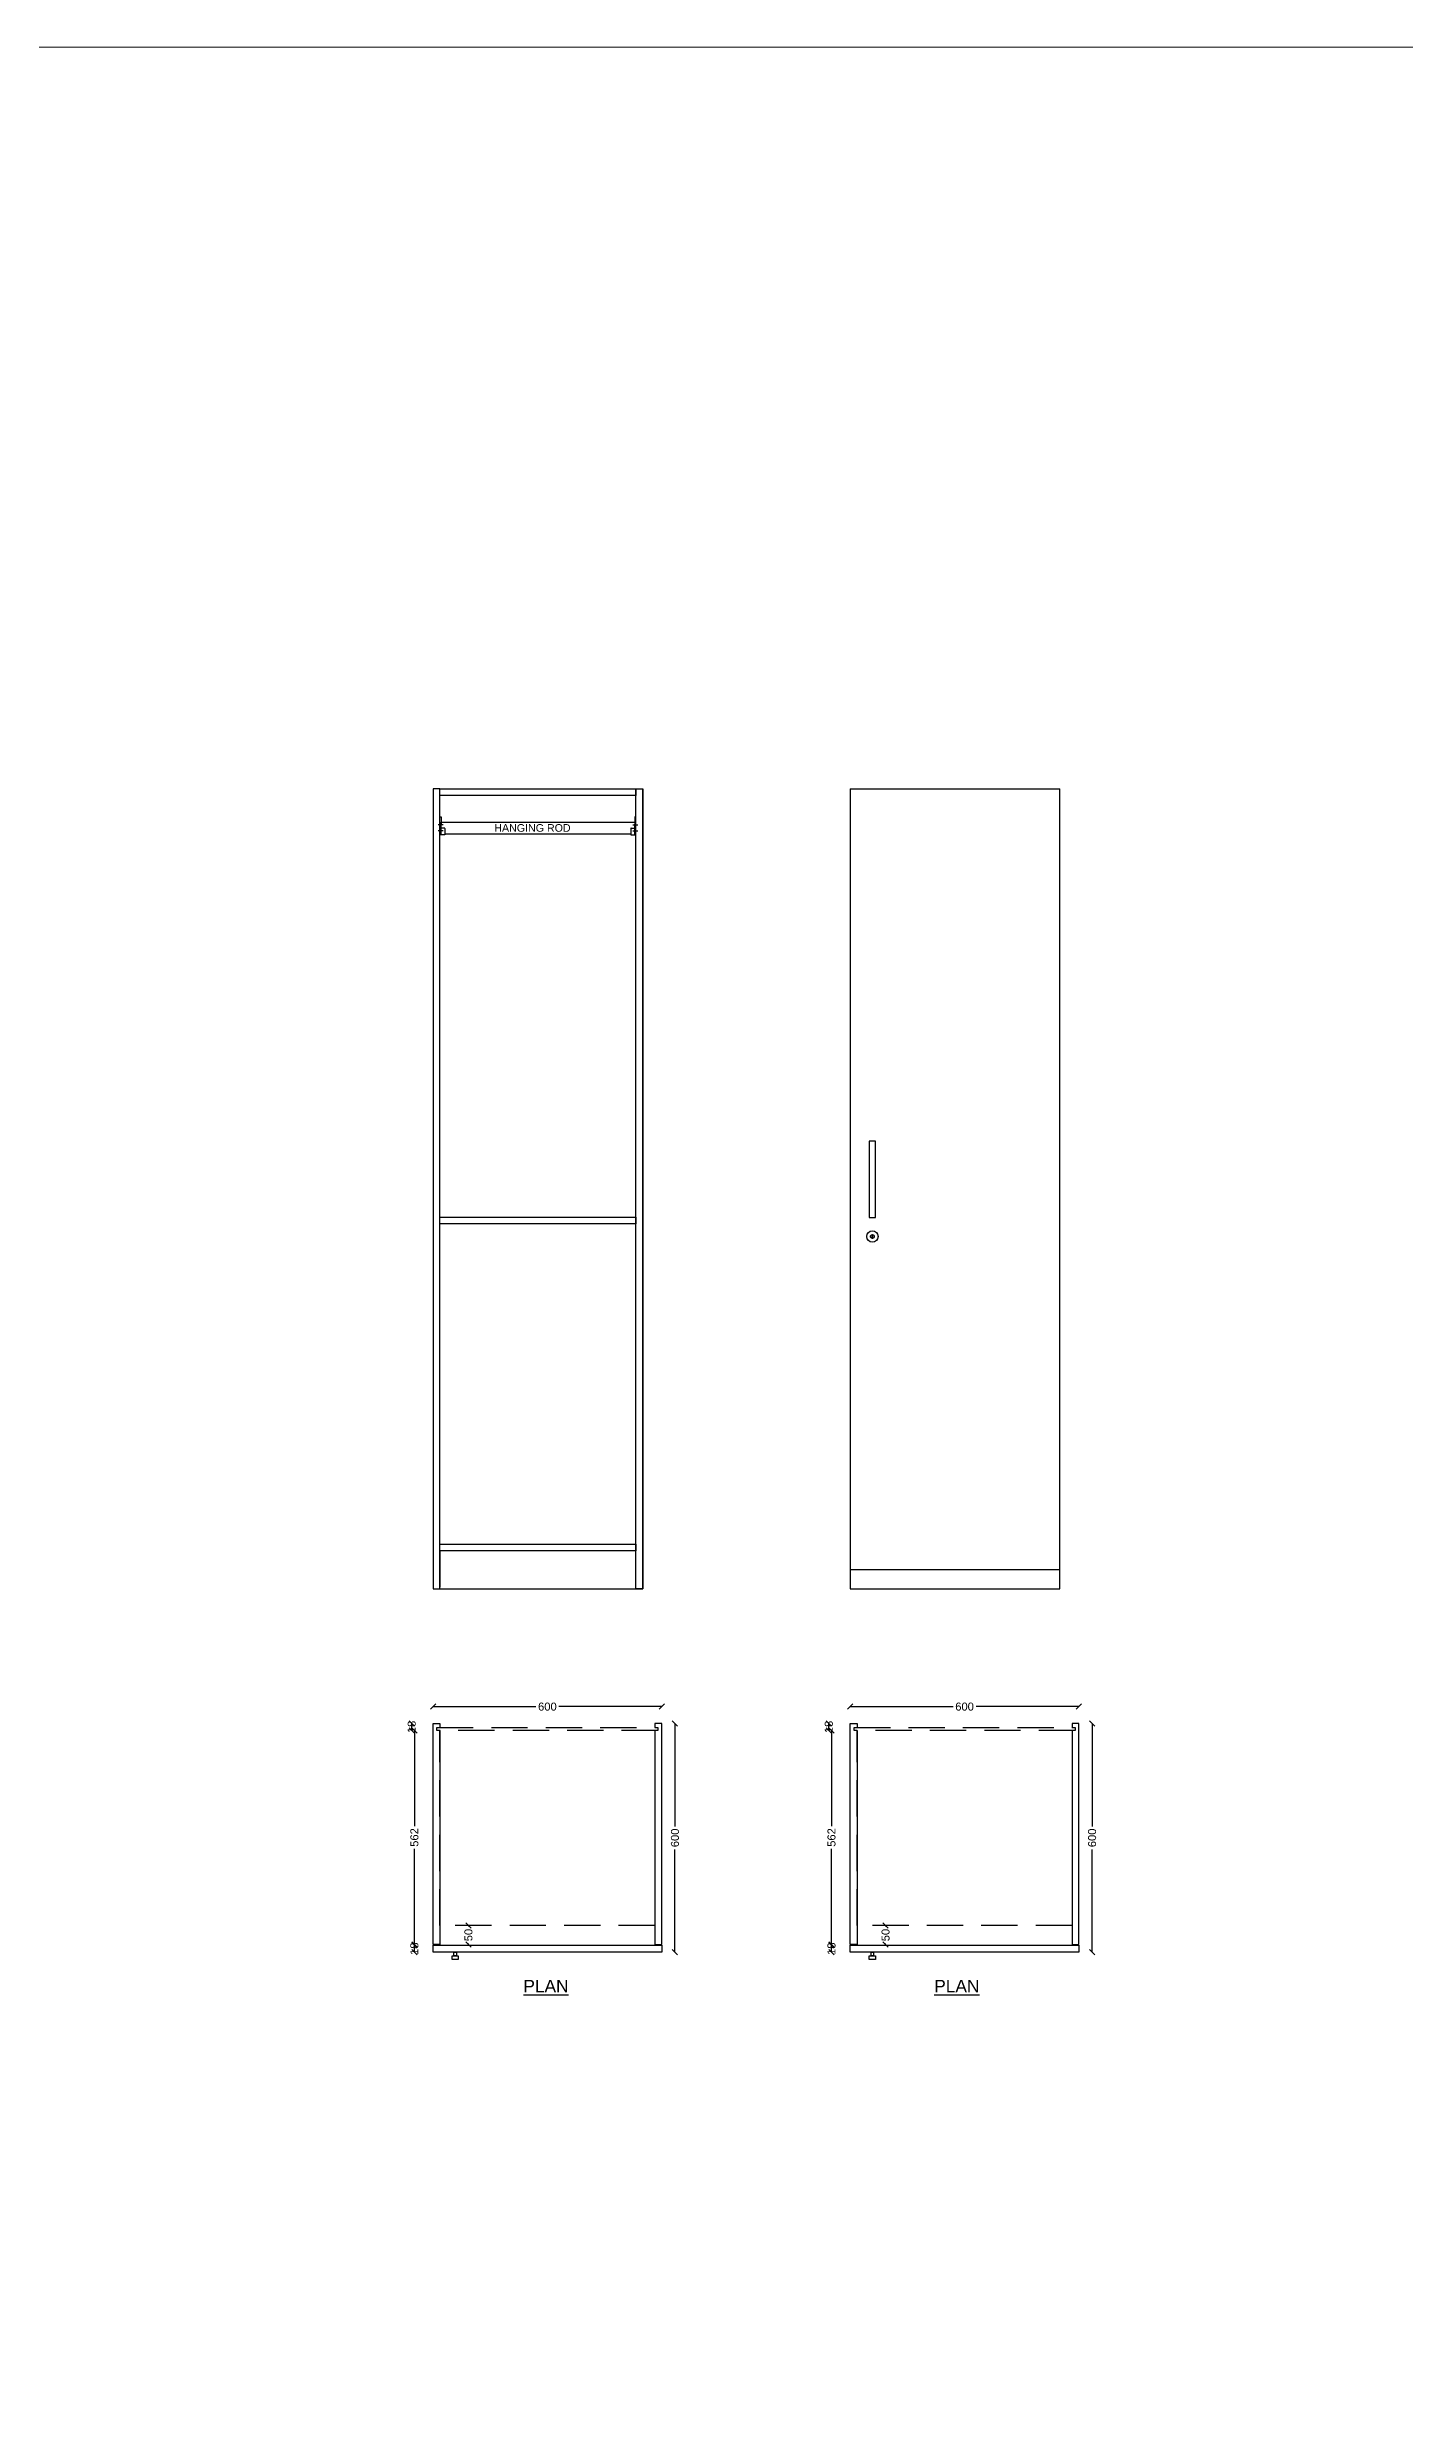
# Model space of a CAD drawing. Header units: millimetres. Extents: x 4065046 to 4134868, y -1476535 to -1460275.
# Drawn here: x 4127741 to 4131304, y -1466444 to -1460275 of the extents above; entities that cross this region are included whole.
import ezdxf

# ---------------------------------------------------------------- set-up
doc = ezdxf.new("R2010")
doc.units = ezdxf.units.MM
doc.header["$LTSCALE"] = 15
doc.header["$PDMODE"] = 35
doc.linetypes.add('HIDDEN', pattern=[9.525, 6.35, -3.175])
doc.layers.add('Hanging Rod', color=5, linetype='Continuous')
doc.layers.add('Text', color=7, linetype='Continuous', lineweight=5)
doc.styles.add('RAJ', font='', dxfattribs={"width": 0.8})
doc.styles.get("Standard").update_dxf_attribs({"font": 'arial.ttf'})
doc.styles.get('RAJ').set_extended_font_data('Bitstream Vera Serif')
doc.dimstyles.new('RAJ', dxfattribs={"dimscale": 7, "dimtxt": 2, "dimasz": 2, "dimexe": 1, "dimexo": 1, "dimgap": 1, "dimtad": 1, "dimdec": 1, "dimzin": 0, "dimdsep": 46, "dimtxsty": 'RAJ', "dimcen": 1, "dimclrd": 8, "dimclre": 8, "dimclrt": 8, "dimadec": 0, "dimazin": 0, "dimtfac": 1, "dimtdec": 1, "dimtofl": 0, "dimtmove": 0, "dimatfit": 3, "dimfxl": 1, "dimtolj": 1, "dimtzin": 0, "dimlwd": 9, "dimlwe": 9, "dimarcsym": 0})

# ---------------------------------------------------------------- blocks, each defined once
blk = doc.blocks.new('_Oblique')
at = {"color": 0, "linetype": 'ByBlock', "lineweight": -2}
blk.add_line((-0.5, -0.5), (0.5, 0.5), dxfattribs=at)
blk = doc.blocks.new('*D180')
at = {"color": 0, "lineweight": -2, "transparency": 16777216}
for p, q in [((-191362.2, -207690.1), (-191362.2, -207941)), ((-191362.2, -208252.1), (-191362.2, -208001.2))]:
    blk.add_line(p, q, dxfattribs=at)
at = {"layer": 'Defpoints', "color": 0, "linetype": 'ByBlock', "lineweight": -2, "transparency": 16777216}
for p in [(-191295.2, -207690.1), (-191362.2, -208252.1), (-191313.2, -208252.1)]:
    blk.add_point(p, dxfattribs=at)
at = {"color": 0, "linetype": 'ByBlock', "lineweight": -2, "transparency": 16777216, "xscale": 14, "yscale": 14, "zscale": 14}
for p, rotation in [((-191362.2, -207690.1), 90), ((-191362.2, -208252.1), 270)]:
    blk.add_blockref('_Oblique', p, dxfattribs=dict(at, rotation=rotation))
at = {"linetype": 'ByBlock', "lineweight": -2, "transparency": 16777216, "insert": (-191362.2, -207971.1), "char_height": 21, "attachment_point": 5, "rotation": 90}
blk.add_mtext('\\A1;562', dxfattribs=at)
blk = doc.blocks.new('_None')
blk = doc.blocks.new('*D181')
at = {"color": 0, "lineweight": -2, "transparency": 16777216}
for p, q in [((-191313.2, -207627.8), (-191043.4, -207627.8)), ((-190713.2, -207627.8), (-190983, -207627.8))]:
    blk.add_line(p, q, dxfattribs=at)
at = {"layer": 'Defpoints', "color": 0, "linetype": 'ByBlock', "lineweight": -2, "transparency": 16777216}
for p in [(-190713.2, -207627.8), (-191313.2, -207672.1), (-190713.2, -207672.1)]:
    blk.add_point(p, dxfattribs=at)
at = {"color": 0, "linetype": 'ByBlock', "lineweight": -2, "transparency": 16777216, "xscale": 14, "yscale": 14, "zscale": 14, "rotation": 180}
blk.add_blockref('_Oblique', (-191313.2, -207627.8), dxfattribs=at)
at = {"color": 0, "linetype": 'ByBlock', "lineweight": -2, "transparency": 16777216, "xscale": 14, "yscale": 14, "zscale": 14}
blk.add_blockref('_Oblique', (-190713.2, -207627.8), dxfattribs=at)
at = {"linetype": 'ByBlock', "lineweight": -2, "transparency": 16777216, "insert": (-191013.2, -207627.8), "char_height": 21, "attachment_point": 5}
blk.add_mtext('\\A1;600', dxfattribs=at)
blk = doc.blocks.new('*D188')
at = {"color": 0, "lineweight": -2, "transparency": 16777216}
blk.add_line((-191369.3, -207690.1), (-191369.3, -207672.1), dxfattribs=at)
at = {"layer": 'Defpoints', "color": 0, "linetype": 'ByBlock', "lineweight": -2, "transparency": 16777216}
for p in [(-191369.3, -207672.1), (-191304.2, -207672.1), (-191303.2, -207690.1)]:
    blk.add_point(p, dxfattribs=at)
at = {"color": 0, "linetype": 'ByBlock', "lineweight": -2, "transparency": 16777216, "xscale": 14, "yscale": 14, "zscale": 14}
for p, rotation in [((-191369.3, -207672.1), 90), ((-191369.3, -207690.1), 270)]:
    blk.add_blockref('_Oblique', p, dxfattribs=dict(at, rotation=rotation))
at = {"linetype": 'ByBlock', "lineweight": -2, "transparency": 16777216, "insert": (-191369.3, -207681.1), "char_height": 21, "attachment_point": 5, "rotation": 90}
blk.add_mtext('\\A1;18', dxfattribs=at)
blk = doc.blocks.new('*D182')
at = {"color": 0, "lineweight": -2, "transparency": 16777216}
for p, q in [((-190678.4, -207672.1), (-190678.4, -207941.9)), ((-190678.4, -208272.1), (-190678.4, -208002.3))]:
    blk.add_line(p, q, dxfattribs=at)
at = {"layer": 'Defpoints', "color": 0, "linetype": 'ByBlock', "lineweight": -2, "transparency": 16777216}
for p in [(-190713.2, -207672.1), (-190713.2, -208272.1), (-190678.4, -208272.1)]:
    blk.add_point(p, dxfattribs=at)
at = {"color": 0, "linetype": 'ByBlock', "lineweight": -2, "transparency": 16777216, "xscale": 14, "yscale": 14, "zscale": 14}
for p, rotation in [((-190678.4, -207672.1), 90), ((-190678.4, -208272.1), 270)]:
    blk.add_blockref('_Oblique', p, dxfattribs=dict(at, rotation=rotation))
at = {"linetype": 'ByBlock', "lineweight": -2, "transparency": 16777216, "insert": (-190678.4, -207972.1), "char_height": 21, "attachment_point": 5, "rotation": 90}
blk.add_mtext('\\A1;600', dxfattribs=at)
blk = doc.blocks.new('*D189')
at = {"color": 0, "lineweight": -2, "transparency": 16777216}
blk.add_line((-191362.3, -208272.1), (-191362.3, -208254.1), dxfattribs=at)
at = {"layer": 'Defpoints', "color": 0, "linetype": 'ByBlock', "lineweight": -2, "transparency": 16777216}
for p in [(-191362.3, -208254.1), (-191313.2, -208254.1), (-191313.2, -208272.1)]:
    blk.add_point(p, dxfattribs=at)
at = {"color": 0, "linetype": 'ByBlock', "lineweight": -2, "transparency": 16777216, "xscale": 14, "yscale": 14, "zscale": 14}
for p, rotation in [((-191362.3, -208254.1), 90), ((-191362.3, -208272.1), 270)]:
    blk.add_blockref('_Oblique', p, dxfattribs=dict(at, rotation=rotation))
at = {"linetype": 'ByBlock', "lineweight": -2, "transparency": 16777216, "insert": (-191362.3, -208263.1), "char_height": 21, "attachment_point": 5, "rotation": 90}
blk.add_mtext('\\A1;18', dxfattribs=at)
blk = doc.blocks.new('*D183')
at = {"color": 0, "lineweight": -2, "transparency": 16777216}
for p, q in [((-191220.4, -208202.1), (-191220.4, -208205.1)), ((-191220.4, -208252.1), (-191220.4, -208249.1))]:
    blk.add_line(p, q, dxfattribs=at)
at = {"layer": 'Defpoints', "color": 0, "linetype": 'ByBlock', "lineweight": -2, "transparency": 16777216}
for p in [(-191295.2, -208202.1), (-191220.4, -208202.1), (-191295.2, -208252.1)]:
    blk.add_point(p, dxfattribs=at)
at = {"color": 0, "linetype": 'ByBlock', "lineweight": -2, "transparency": 16777216, "xscale": 14, "yscale": 14, "zscale": 14}
for p, rotation in [((-191220.4, -208202.1), 90), ((-191220.4, -208252.1), 270)]:
    blk.add_blockref('_Oblique', p, dxfattribs=dict(at, rotation=rotation))
at = {"linetype": 'ByBlock', "lineweight": -2, "transparency": 16777216, "insert": (-191220.4, -208227.1), "char_height": 21, "attachment_point": 5, "rotation": 90}
blk.add_mtext('\\A1;50', dxfattribs=at)
blk = doc.blocks.new('*D184')
at = {"color": 0, "lineweight": -2, "transparency": 16777216}
for p, q in [((-190267.6, -207690.1), (-190267.6, -207941)), ((-190267.6, -208252.1), (-190267.6, -208001.2))]:
    blk.add_line(p, q, dxfattribs=at)
at = {"layer": 'Defpoints', "color": 0, "linetype": 'ByBlock', "lineweight": -2, "transparency": 16777216}
for p in [(-190200.5, -207690.1), (-190267.6, -208252.1), (-190218.5, -208252.1)]:
    blk.add_point(p, dxfattribs=at)
at = {"color": 0, "linetype": 'ByBlock', "lineweight": -2, "transparency": 16777216, "xscale": 14, "yscale": 14, "zscale": 14}
for p, rotation in [((-190267.6, -207690.1), 90), ((-190267.6, -208252.1), 270)]:
    blk.add_blockref('_Oblique', p, dxfattribs=dict(at, rotation=rotation))
at = {"linetype": 'ByBlock', "lineweight": -2, "transparency": 16777216, "insert": (-190267.6, -207971.1), "char_height": 21, "attachment_point": 5, "rotation": 90}
blk.add_mtext('\\A1;562', dxfattribs=at)
blk = doc.blocks.new('*D185')
at = {"color": 0, "lineweight": -2, "transparency": 16777216}
for p, q in [((-190218.5, -207627.8), (-189948.8, -207627.8)), ((-189618.5, -207627.8), (-189888.3, -207627.8))]:
    blk.add_line(p, q, dxfattribs=at)
at = {"layer": 'Defpoints', "color": 0, "linetype": 'ByBlock', "lineweight": -2, "transparency": 16777216}
for p in [(-189618.5, -207627.8), (-190218.5, -207672.1), (-189618.5, -207672.1)]:
    blk.add_point(p, dxfattribs=at)
at = {"color": 0, "linetype": 'ByBlock', "lineweight": -2, "transparency": 16777216, "xscale": 14, "yscale": 14, "zscale": 14, "rotation": 180}
blk.add_blockref('_Oblique', (-190218.5, -207627.8), dxfattribs=at)
at = {"color": 0, "linetype": 'ByBlock', "lineweight": -2, "transparency": 16777216, "xscale": 14, "yscale": 14, "zscale": 14}
blk.add_blockref('_Oblique', (-189618.5, -207627.8), dxfattribs=at)
at = {"linetype": 'ByBlock', "lineweight": -2, "transparency": 16777216, "insert": (-189918.5, -207627.8), "char_height": 21, "attachment_point": 5}
blk.add_mtext('\\A1;600', dxfattribs=at)
blk = doc.blocks.new('*D190')
at = {"color": 0, "lineweight": -2, "transparency": 16777216}
blk.add_line((-190274.7, -207690.1), (-190274.7, -207672.1), dxfattribs=at)
at = {"layer": 'Defpoints', "color": 0, "linetype": 'ByBlock', "lineweight": -2, "transparency": 16777216}
for p in [(-190274.7, -207672.1), (-190209.5, -207672.1), (-190208.5, -207690.1)]:
    blk.add_point(p, dxfattribs=at)
at = {"color": 0, "linetype": 'ByBlock', "lineweight": -2, "transparency": 16777216, "xscale": 14, "yscale": 14, "zscale": 14}
for p, rotation in [((-190274.7, -207672.1), 90), ((-190274.7, -207690.1), 270)]:
    blk.add_blockref('_Oblique', p, dxfattribs=dict(at, rotation=rotation))
at = {"linetype": 'ByBlock', "lineweight": -2, "transparency": 16777216, "insert": (-190274.7, -207681.1), "char_height": 21, "attachment_point": 5, "rotation": 90}
blk.add_mtext('\\A1;18', dxfattribs=at)
blk = doc.blocks.new('*D186')
at = {"color": 0, "lineweight": -2, "transparency": 16777216}
for p, q in [((-189583.8, -207672.1), (-189583.8, -207941.9)), ((-189583.8, -208272.1), (-189583.8, -208002.3))]:
    blk.add_line(p, q, dxfattribs=at)
at = {"layer": 'Defpoints', "color": 0, "linetype": 'ByBlock', "lineweight": -2, "transparency": 16777216}
for p in [(-189618.5, -207672.1), (-189618.5, -208272.1), (-189583.8, -208272.1)]:
    blk.add_point(p, dxfattribs=at)
at = {"color": 0, "linetype": 'ByBlock', "lineweight": -2, "transparency": 16777216, "xscale": 14, "yscale": 14, "zscale": 14}
for p, rotation in [((-189583.8, -207672.1), 90), ((-189583.8, -208272.1), 270)]:
    blk.add_blockref('_Oblique', p, dxfattribs=dict(at, rotation=rotation))
at = {"linetype": 'ByBlock', "lineweight": -2, "transparency": 16777216, "insert": (-189583.8, -207972.1), "char_height": 21, "attachment_point": 5, "rotation": 90}
blk.add_mtext('\\A1;600', dxfattribs=at)
blk = doc.blocks.new('*D191')
at = {"color": 0, "lineweight": -2, "transparency": 16777216}
blk.add_line((-190267.6, -208272.1), (-190267.6, -208254.1), dxfattribs=at)
at = {"layer": 'Defpoints', "color": 0, "linetype": 'ByBlock', "lineweight": -2, "transparency": 16777216}
for p in [(-190267.6, -208254.1), (-190218.5, -208254.1), (-190218.5, -208272.1)]:
    blk.add_point(p, dxfattribs=at)
at = {"color": 0, "linetype": 'ByBlock', "lineweight": -2, "transparency": 16777216, "xscale": 14, "yscale": 14, "zscale": 14}
for p, rotation in [((-190267.6, -208254.1), 90), ((-190267.6, -208272.1), 270)]:
    blk.add_blockref('_Oblique', p, dxfattribs=dict(at, rotation=rotation))
at = {"linetype": 'ByBlock', "lineweight": -2, "transparency": 16777216, "insert": (-190267.6, -208263.1), "char_height": 21, "attachment_point": 5, "rotation": 90}
blk.add_mtext('\\A1;18', dxfattribs=at)
blk = doc.blocks.new('*D187')
at = {"color": 0, "lineweight": -2, "transparency": 16777216}
for p, q in [((-190125.8, -208202.1), (-190125.8, -208205.1)), ((-190125.8, -208252.1), (-190125.8, -208249.1))]:
    blk.add_line(p, q, dxfattribs=at)
at = {"layer": 'Defpoints', "color": 0, "linetype": 'ByBlock', "lineweight": -2, "transparency": 16777216}
for p in [(-190200.5, -208202.1), (-190125.8, -208202.1), (-190200.5, -208252.1)]:
    blk.add_point(p, dxfattribs=at)
at = {"color": 0, "linetype": 'ByBlock', "lineweight": -2, "transparency": 16777216, "xscale": 14, "yscale": 14, "zscale": 14}
for p, rotation in [((-190125.8, -208202.1), 90), ((-190125.8, -208252.1), 270)]:
    blk.add_blockref('_Oblique', p, dxfattribs=dict(at, rotation=rotation))
at = {"linetype": 'ByBlock', "lineweight": -2, "transparency": 16777216, "insert": (-190125.8, -208227.1), "char_height": 21, "attachment_point": 5, "rotation": 90}
blk.add_mtext('\\A1;50', dxfattribs=at)
blk = doc.blocks.new('171')
for points in [[(-191295.2, -207690.1), (-191295.2, -208252.1), (-191313.2, -208252.1), (-191313.2, -207672.1), (-191295.2, -207672.1), (-191295.2, -207682.1)], [(-190731.2, -207690.1), (-190731.2, -208252.1), (-190713.2, -208252.1), (-190713.2, -207672.1), (-190731.2, -207672.1), (-190731.2, -207682.1)]]:
    blk.add_lwpolyline(points)
at = {"color": 0, "linetype": 'HIDDEN'}
blk.add_lwpolyline([(-191303.2, -207682.1), (-190723.2, -207682.1), (-190723.2, -207690.1), (-191303.2, -207690.1)], close=True, dxfattribs=at)
blk.add_lwpolyline([(-190731.2, -207690.1), (-190731.2, -208202.1), (-191295.2, -208202.1), (-191295.2, -207690.1)], dxfattribs=at)
for points in [[(-191313.2, -208272.1), (-191313.2, -208254.1), (-190713.2, -208254.1), (-190713.2, -208272.1)], [(-191258.4, -208272.1), (-191251.8, -208272.1), (-191251.8, -208282.1), (-191258.4, -208282.1)], [(-191263.2, -208282.1), (-191247, -208282.1), (-191247, -208291.2), (-191263.2, -208291.2)]]:
    blk.add_lwpolyline(points, close=True)
blk.add_text('%%UPLAN', height=32.5).set_placement((-191076.3, -208377.2))
at = {"linetype": 'ByBlock', "lineweight": -2}
dim = blk.add_linear_dim(base=(-190713.2, -207627.8), p1=(-191313.2, -207672.1), p2=(-190713.2, -207672.1), dimstyle='RAJ', override={"dimtxt": 3, "dimtad": 0, "dimdec": 0, "dimtxsty": 'Standard', "dimblk": 'Oblique', "dimcen": 0, "dimse1": 1, "dimse2": 1, "dimclrd": 0, "dimclre": 0, "dimclrt": 256, "dimtdec": 0, "dimtmove": 2, "dimldrblk": 'None', "dimfxl": 0.5, "dimlwd": 65534, "dimlwe": 65534, "dimarcsym": 2}, dxfattribs=at)
dim.commit()
dim.dimension.update_dxf_attribs({"geometry": '*D181', "text_midpoint": (-191013.2, -207627.8)})
for base, p1, p2, picture, middle in [((-191369.3, -207672.1), (-191303.2, -207690.1), (-191304.2, -207672.1), '*D188', (-191369.3, -207681.1)), ((-191220.4, -208202.1), (-191295.2, -208252.1), (-191295.2, -208202.1), '*D183', (-191220.4, -208227.1)), ((-191362.3, -208254.1), (-191313.2, -208272.1), (-191313.2, -208254.1), '*D189', (-191362.3, -208263.1))]:
    dim = blk.add_linear_dim(base=base, p1=p1, p2=p2, angle=90, dimstyle='RAJ', override={"dimtxt": 3, "dimtad": 0, "dimdec": 0, "dimtxsty": 'Standard', "dimblk": 'Oblique', "dimcen": 0, "dimse1": 1, "dimse2": 1, "dimclrd": 0, "dimclre": 0, "dimclrt": 256, "dimtdec": 0, "dimtmove": 2, "dimldrblk": 'None', "dimfxl": 0.5, "dimlwd": 65534, "dimlwe": 65534, "dimarcsym": 2}, dxfattribs=at)
    dim.commit()
    dim.dimension.update_dxf_attribs({"geometry": picture, "text_midpoint": middle, "dimtype": 128})
for base, p1, p2, picture, middle in [((-191362.2, -208252.1), (-191295.2, -207690.1), (-191313.2, -208252.1), '*D180', (-191362.2, -207971.1)), ((-190678.4, -208272.1), (-190713.2, -207672.1), (-190713.2, -208272.1), '*D182', (-190678.4, -207972.1))]:
    dim = blk.add_linear_dim(base=base, p1=p1, p2=p2, angle=90, dimstyle='RAJ', override={"dimtxt": 3, "dimtad": 0, "dimdec": 0, "dimtxsty": 'Standard', "dimblk": 'Oblique', "dimcen": 0, "dimse1": 1, "dimse2": 1, "dimclrd": 0, "dimclre": 0, "dimclrt": 256, "dimtdec": 0, "dimtmove": 2, "dimldrblk": 'None', "dimfxl": 0.5, "dimlwd": 65534, "dimlwe": 65534, "dimarcsym": 2}, dxfattribs=at)
    dim.commit()
    dim.dimension.update_dxf_attribs({"geometry": picture, "text_midpoint": middle})
blk = doc.blocks.new('172')
for points in [[(-190200.5, -207690.1), (-190200.5, -208252.1), (-190218.5, -208252.1), (-190218.5, -207672.1), (-190200.5, -207672.1), (-190200.5, -207682.1)], [(-189636.5, -207690.1), (-189636.5, -208252.1), (-189618.5, -208252.1), (-189618.5, -207672.1), (-189636.5, -207672.1), (-189636.5, -207682.1)]]:
    blk.add_lwpolyline(points)
at = {"color": 0, "linetype": 'HIDDEN'}
blk.add_lwpolyline([(-190208.5, -207682.1), (-189628.5, -207682.1), (-189628.5, -207690.1), (-190208.5, -207690.1)], close=True, dxfattribs=at)
blk.add_lwpolyline([(-189636.5, -207690.1), (-189636.5, -208202.1), (-190200.5, -208202.1), (-190200.5, -207690.1)], dxfattribs=at)
for points in [[(-190218.5, -208272.1), (-190218.5, -208254.1), (-189618.5, -208254.1), (-189618.5, -208272.1)], [(-190163.7, -208272.1), (-190157.2, -208272.1), (-190157.2, -208282.1), (-190163.7, -208282.1)], [(-190168.5, -208282.1), (-190152.3, -208282.1), (-190152.3, -208291.2), (-190168.5, -208291.2)]]:
    blk.add_lwpolyline(points, close=True)
blk.add_text('%%UPLAN', height=32.5).set_placement((-189998.1, -208377.2))
at = {"linetype": 'ByBlock', "lineweight": -2}
dim = blk.add_linear_dim(base=(-189618.5, -207627.8), p1=(-190218.5, -207672.1), p2=(-189618.5, -207672.1), dimstyle='RAJ', override={"dimtxt": 3, "dimtad": 0, "dimdec": 0, "dimtxsty": 'Standard', "dimblk": 'Oblique', "dimcen": 0, "dimse1": 1, "dimse2": 1, "dimclrd": 0, "dimclre": 0, "dimclrt": 256, "dimtdec": 0, "dimtmove": 2, "dimldrblk": 'None', "dimfxl": 0.5, "dimlwd": 65534, "dimlwe": 65534, "dimarcsym": 2}, dxfattribs=at)
dim.commit()
dim.dimension.update_dxf_attribs({"geometry": '*D185', "text_midpoint": (-189918.5, -207627.8)})
for base, p1, p2, picture, middle in [((-190274.7, -207672.1), (-190208.5, -207690.1), (-190209.5, -207672.1), '*D190', (-190274.7, -207681.1)), ((-190125.8, -208202.1), (-190200.5, -208252.1), (-190200.5, -208202.1), '*D187', (-190125.8, -208227.1)), ((-190267.6, -208254.1), (-190218.5, -208272.1), (-190218.5, -208254.1), '*D191', (-190267.6, -208263.1))]:
    dim = blk.add_linear_dim(base=base, p1=p1, p2=p2, angle=90, dimstyle='RAJ', override={"dimtxt": 3, "dimtad": 0, "dimdec": 0, "dimtxsty": 'Standard', "dimblk": 'Oblique', "dimcen": 0, "dimse1": 1, "dimse2": 1, "dimclrd": 0, "dimclre": 0, "dimclrt": 256, "dimtdec": 0, "dimtmove": 2, "dimldrblk": 'None', "dimfxl": 0.5, "dimlwd": 65534, "dimlwe": 65534, "dimarcsym": 2}, dxfattribs=at)
    dim.commit()
    dim.dimension.update_dxf_attribs({"geometry": picture, "text_midpoint": middle, "dimtype": 128})
for base, p1, p2, picture, middle in [((-190267.6, -208252.1), (-190200.5, -207690.1), (-190218.5, -208252.1), '*D184', (-190267.6, -207971.1)), ((-189583.8, -208272.1), (-189618.5, -207672.1), (-189618.5, -208272.1), '*D186', (-189583.8, -207972.1))]:
    dim = blk.add_linear_dim(base=base, p1=p1, p2=p2, angle=90, dimstyle='RAJ', override={"dimtxt": 3, "dimtad": 0, "dimdec": 0, "dimtxsty": 'Standard', "dimblk": 'Oblique', "dimcen": 0, "dimse1": 1, "dimse2": 1, "dimclrd": 0, "dimclre": 0, "dimclrt": 256, "dimtdec": 0, "dimtmove": 2, "dimldrblk": 'None', "dimfxl": 0.5, "dimlwd": 65534, "dimlwe": 65534, "dimarcsym": 2}, dxfattribs=at)
    dim.commit()
    dim.dimension.update_dxf_attribs({"geometry": picture, "text_midpoint": middle})

msp = doc.modelspace()

# ---------------------------------------------------------------- linework, layer by layer
for p, q in [((4128754.1, -1462220.9), (4128754.1, -1464320.9)), ((4129304.1, -1464320.9), (4129304.1, -1462220.9)), ((4129848.8, -1462220.9), (4129848.8, -1464320.9)), ((4130398.8, -1464320.9), (4130398.8, -1462220.9)), ((4129906.4, -1463391.5), (4129907.4, -1463391.5)), ((4129906.4, -1463391.5), (4129906.4, -1463394.7)), ((4129906.4, -1463397.3), (4129906.4, -1463400.5)), ((4129906.4, -1463400.5), (4129907.4, -1463400.5)), ((4129907.4, -1463391.5), (4129907.4, -1463394.7)), ((4129907.4, -1463397.3), (4129907.4, -1463400.5)), ((4129304.1, -1464320.9), (4129304.1, -1464220.9)), ((4128754.1, -1464320.9), (4129304.1, -1464320.9)), ((4129848.8, -1464320.9), (4130398.8, -1464320.9))]:
    msp.add_line(p, q)
at = {"linetype": 'ByBlock', "lineweight": -2}
msp.add_line((4129848.8, -1462220.9), (4130398.8, -1462220.9), dxfattribs=at)
at = {"color": 3}
for p, q in [((4128780.2, -1462315.4), (4128767.1, -1462315.4)), ((4128780.2, -1462331.4), (4128767.1, -1462331.4)), ((4129278.1, -1462315.4), (4129291.2, -1462315.4)), ((4129278.1, -1462331.4), (4129291.2, -1462331.4))]:
    msp.add_line(p, q, dxfattribs=at)
at = {"lineweight": 20, "ltscale": 0.25}
msp.add_lwpolyline([(4065045.8, -1460274.6), (4134868, -1460274.6), (4134868, -1476535.2), (4065045.8, -1476535.2)], close=True, dxfattribs=at)
for points in [[(4128772.1, -1462220.9), (4128754.1, -1462220.9), (4128754.1, -1464320.9), (4128772.1, -1464320.9)], [(4128772.1, -1462220.9), (4129286.1, -1462220.9), (4129286.1, -1462238.9), (4128772.1, -1462238.9)], [(4129286.1, -1462220.9), (4129304.1, -1462220.9), (4129304.1, -1464320.9), (4129286.1, -1464320.9)], [(4129915, -1463146), (4129898.8, -1463146), (4129898.8, -1463346), (4129915, -1463346)], [(4128772.1, -1463344.8), (4129286.1, -1463344.8), (4129286.1, -1463362.8), (4128772.1, -1463362.8)], [(4128772.1, -1464202.9), (4129286.1, -1464202.9), (4129286.1, -1464220.9), (4128772.1, -1464220.9)]]:
    msp.add_lwpolyline(points, close=True)
at = {"color": 5}
for points in [[(4128775.1, -1462324.1), (4128775.1, -1462308.9), (4129283.1, -1462308.9), (4129283.1, -1462324.1)], [(4129273.1, -1462339.9), (4128785.1, -1462339.9)]]:
    msp.add_lwpolyline(points, dxfattribs=at)
at = {"linetype": 'HIDDEN'}
msp.add_lwpolyline([(4128772.1, -1464320.9), (4129286.1, -1464320.9), (4129286.1, -1464220.9), (4128772.1, -1464220.9)], close=True, dxfattribs=at)
at = {"linetype": 'Continuous'}
msp.add_lwpolyline([(4129848.8, -1464320.9), (4130398.8, -1464320.9), (4130398.8, -1464270.9), (4129848.8, -1464270.9)], close=True, dxfattribs=at)
for radius in [15, 5]:
    msp.add_circle((4129906.9, -1463396), radius)
for start, end in [(110.40665, 249.59335), (290.40665, 69.59335)]:
    msp.add_arc((4129906.9, -1463396), 1.43, start, end)
at = {"layer": 'Hanging Rod'}
for p, q in [((4128772.1, -1462341.9), (4128772.1, -1462294.4)), ((4128772.1, -1462294.4), (4128775.1, -1462294.4)), ((4128775.1, -1462294.4), (4128775.1, -1462314)), ((4129286.1, -1462294.4), (4129283.1, -1462294.4)), ((4129283.1, -1462294.4), (4129283.1, -1462314)), ((4129286.1, -1462341.9), (4129286.1, -1462294.4)), ((4128775.1, -1462341.9), (4128772.1, -1462341.9)), ((4128775.1, -1462341.9), (4128775.1, -1462314)), ((4128783.1, -1462324.1), (4128775.1, -1462324.1)), ((4128785.1, -1462341.9), (4128775.1, -1462341.9)), ((4128785.1, -1462325.1), (4128785.1, -1462341.9)), ((4129273.1, -1462325.1), (4129273.1, -1462341.9)), ((4129273.1, -1462341.9), (4129283.1, -1462341.9)), ((4129275.1, -1462324.1), (4129283.1, -1462324.1)), ((4129283.1, -1462341.9), (4129283.1, -1462314)), ((4129283.1, -1462341.9), (4129286.1, -1462341.9))]:
    msp.add_line(p, q, dxfattribs=at)
for centre, start, end in [((4128783.8, -1462325.3), 8.13097, 118.73893), ((4129274.5, -1462325.3), 61.26107, 171.86903)]:
    msp.add_arc(centre, 1.36, start, end, dxfattribs=at)

# ---------------------------------------------------------------- block references
at = {"linetype": 'ByBlock', "lineweight": -2}
for name in ['171', '172']:
    msp.add_blockref(name, (4320067.3, -1257001.9), dxfattribs=at)

# ---------------------------------------------------------------- texts
at = {"layer": 'Text', "ltscale": 3, "insert": (4129014.9, -1462313.8), "char_height": 20, "width": 470.207, "attachment_point": 2}
msp.add_mtext('\\pxqc;HANGING ROD', dxfattribs=at)

doc.saveas('drawing.dxf')
